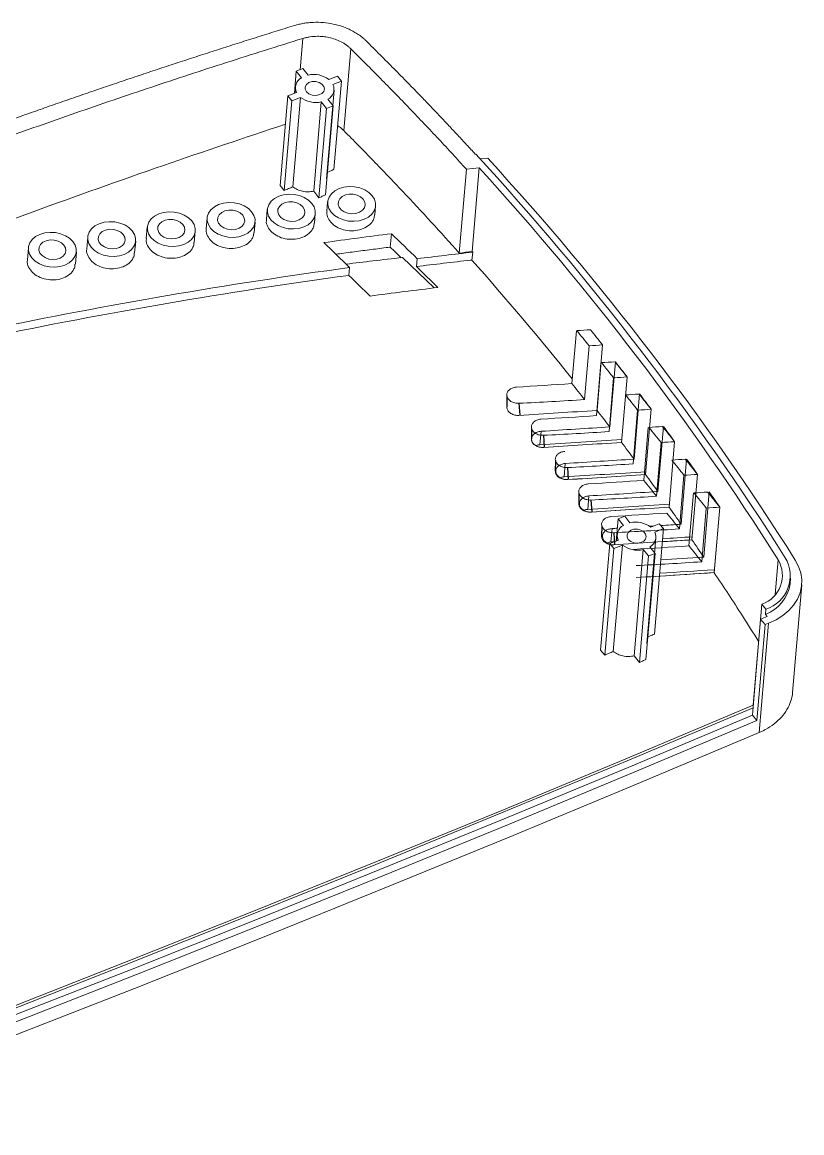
# Model space of a CAD drawing. Header units: inches. Extents: x 2104 to 4068, y 410 to 823.
# Drawn here: x 2572 to 2622.2, y 519.4 to 591 of the extents above; entities that cross this region are included whole.
import ezdxf

# ---------------------------------------------------------------- set-up
doc = ezdxf.new("R2010")
doc.units = ezdxf.units.IN

msp = doc.modelspace()

# ---------------------------------------------------------------- linework, layer by layer
at = {"color": 8, "linetype": 'Continuous', "lineweight": 15}
for p, q in [((2589.873, 587.925), (2590.044, 589.936)), ((2620.67, 556.347), (2620.48, 554.118))]:
    msp.add_line(p, q, dxfattribs=at)
at = {"color": 7, "linetype": 'Continuous', "lineweight": 15}
for p, q in [((2592.684, 584.004), (2593.133, 589.276)), ((2589.505, 586.403), (2589.626, 587.826)), ((2590.052, 587.997), (2589.626, 587.826)), ((2589.626, 587.826), (2589.964, 587.412)), ((2590.39, 587.582), (2590.052, 587.997)), ((2592.282, 587.516), (2591.728, 587.294)), ((2592.542, 587.198), (2592.282, 587.516)), ((2589.569, 586.823), (2589.534, 586.415)), ((2591.988, 586.976), (2592.542, 587.198)), ((2592.056, 581.501), (2592.542, 587.198)), ((2588.596, 580.471), (2589.087, 586.236)), ((2589.641, 586.458), (2589.087, 586.236)), ((2589.087, 586.236), (2589.347, 585.917)), ((2589.347, 585.917), (2589.901, 586.139)), ((2589.901, 586.139), (2589.411, 580.381)), ((2591.573, 580.891), (2592.06, 586.611)), ((2592.003, 585.608), (2591.665, 586.022)), ((2588.856, 580.147), (2589.347, 585.917)), ((2590.749, 580.1), (2591.239, 585.851)), ((2591.087, 579.677), (2591.577, 585.437)), ((2591.239, 585.851), (2591.577, 585.437)), ((2591.513, 579.858), (2592.003, 585.608)), ((2591.577, 585.437), (2592.003, 585.608)), ((2601.182, 582.492), (2601.154, 582.489)), ((2601.956, 582.224), (2601.464, 582.176)), ((2600.125, 576.112), (2600.585, 581.515)), ((2600.585, 581.515), (2601.417, 581.596)), ((2600.957, 576.208), (2601.417, 581.596)), ((2588.596, 580.471), (2588.856, 580.147)), ((2590.749, 580.1), (2591.087, 579.677)), ((2587.759, 578.918), (2587.704, 578.269)), ((2591.648, 579.411), (2591.598, 578.816)), ((2594.689, 578.582), (2594.737, 579.147)), ((2583.886, 578.377), (2583.827, 577.679)), ((2590.795, 578.03), (2590.848, 578.655)), ((2594.651, 578.392), (2594.667, 578.584)), ((2580.03, 577.786), (2579.967, 577.048)), ((2583.057, 576.798), (2583.118, 577.523)), ((2586.879, 577.246), (2586.895, 577.437)), ((2586.917, 577.435), (2586.975, 578.113)), ((2590.757, 577.841), (2590.773, 578.032)), ((2576.192, 577.147), (2576.126, 576.374)), ((2579.215, 576.12), (2579.281, 576.884)), ((2583.019, 576.61), (2583.035, 576.8)), ((2595.755, 577.36), (2595.682, 576.496)), ((2572.373, 576.459), (2572.305, 575.66)), ((2575.394, 575.4), (2575.462, 576.196)), ((2579.178, 575.932), (2579.193, 576.122)), ((2600.99, 576.17), (2600.957, 576.208)), ((2575.354, 575.206), (2575.372, 575.402)), ((2596.463, 575.826), (2598.519, 573.868)), ((2597.42, 575.748), (2597.361, 575.243)), ((2593.004, 574.676), (2593.061, 575.181)), ((2607.378, 567.699), (2607.669, 571.112)), ((2608.195, 566.675), (2608.489, 570.135)), ((2609.361, 570.191), (2609.002, 565.976)), ((2608.959, 565.637), (2609.25, 569.05)), ((2609.822, 564.913), (2610.18, 569.109)), ((2610.942, 568.128), (2610.583, 563.913)), ((2610.942, 568.128), (2610.583, 563.913)), ((2609.775, 564.613), (2610.07, 568.072)), ((2611.388, 562.837), (2611.746, 567.033)), ((2611.32, 562.536), (2611.615, 565.995)), ((2612.487, 566.051), (2612.128, 561.836)), ((2612.487, 566.051), (2612.128, 561.836)), ((2605.397, 564.632), (2605.323, 563.767)), ((2612.013, 561.469), (2612.304, 564.882)), ((2612.919, 560.748), (2613.277, 564.943)), ((2612.83, 560.445), (2613.125, 563.904)), ((2613.997, 563.96), (2613.637, 559.745)), ((2613.997, 563.96), (2613.637, 559.745)), ((2606.956, 562.556), (2606.882, 561.691)), ((2614.413, 558.644), (2614.771, 562.84)), ((2614.303, 558.34), (2614.598, 561.8)), ((2615.47, 561.856), (2615.111, 557.64)), ((2615.47, 561.856), (2615.111, 557.641)), ((2608.479, 560.466), (2608.405, 559.601)), ((2614.924, 557.247), (2615.215, 560.66)), ((2615.871, 556.528), (2616.229, 560.723)), ((2615.741, 556.223), (2616.036, 559.682)), ((2616.908, 559.738), (2616.548, 555.522)), ((2616.908, 559.738), (2616.548, 555.523)), ((2610.236, 557.562), (2610.357, 558.985)), ((2610.783, 559.156), (2610.357, 558.985)), ((2610.357, 558.985), (2610.696, 558.571)), ((2611.122, 558.741), (2610.783, 559.156)), ((2609.967, 558.363), (2609.893, 557.498)), ((2613.013, 558.675), (2612.459, 558.453)), ((2612.694, 551.561), (2613.273, 558.357)), ((2612.719, 558.135), (2613.273, 558.357)), ((2613.273, 558.357), (2613.013, 558.675)), ((2609.234, 550.537), (2609.819, 557.395)), ((2610.373, 557.617), (2609.819, 557.395)), ((2609.819, 557.395), (2610.079, 557.076)), ((2610.301, 557.982), (2610.266, 557.574)), ((2612.21, 550.952), (2612.792, 557.77)), ((2609.494, 550.212), (2610.079, 557.076)), ((2610.049, 550.445), (2610.633, 557.298)), ((2610.079, 557.076), (2610.633, 557.298)), ((2611.387, 550.163), (2611.97, 557.01)), ((2611.97, 557.01), (2612.309, 556.596)), ((2612.151, 549.921), (2612.735, 556.767)), ((2612.309, 556.596), (2612.735, 556.767)), ((2612.735, 556.767), (2612.396, 557.181)), ((2611.725, 549.741), (2612.309, 556.596)), ((2621.437, 554.811), (2621.467, 555.157)), ((2621.593, 547.807), (2622.184, 554.747)), ((2619.067, 546.988), (2619.621, 553.492)), ((2619.882, 553.173), (2619.621, 553.492)), ((2619.882, 553.173), (2619.852, 552.827)), ((2619.535, 552.524), (2619.008, 546.347)), ((2619.96, 552.695), (2619.535, 552.524)), ((2619.821, 552.174), (2619.535, 552.524)), ((2619.852, 552.827), (2619.96, 552.695)), ((2619.821, 552.174), (2619.294, 545.99)), ((2619.442, 545.22), (2620.043, 552.263)), ((2620.043, 552.263), (2619.821, 552.174)), ((2609.494, 550.212), (2609.234, 550.537)), ((2611.725, 549.741), (2611.387, 550.163)), ((2619.008, 546.347), (2619.294, 545.99))]:
    msp.add_line(p, q, dxfattribs=at)
for p, q in [((2603.198, 566.88), (2603.187, 566.2)), ((2603.971, 566.434), (2604.02, 565.659)), ((2604.779, 564.818), (2604.768, 564.138)), ((2605.552, 564.372), (2605.6, 563.597)), ((2606.324, 562.741), (2606.313, 562.061)), ((2607.097, 562.295), (2607.145, 561.52)), ((2607.833, 560.65), (2607.823, 559.97)), ((2608.606, 560.204), (2608.655, 559.429)), ((2609.307, 558.545), (2609.296, 557.866)), ((2610.08, 558.099), (2610.128, 557.325))]:
    msp.add_line(p, q)
at = {"color": 7, "linetype": 'Continuous', "lineweight": 15, "flags": 128}
for points in [[(2590.282, 586.503), (2590.201, 586.662), (2590.202, 586.827), (2590.286, 586.978), (2590.442, 587.094), (2590.648, 587.158), (2590.876, 587.163), (2591.096, 587.108), (2591.278, 587), (2591.398, 586.853), (2591.439, 586.689), (2591.395, 586.528), (2591.273, 586.392), (2591.089, 586.301), (2590.868, 586.265), (2590.64, 586.291), (2590.436, 586.374), (2590.282, 586.503)], [(2591.608, 581.311), (2591.64, 581.324), (2591.71, 581.354), (2591.779, 581.383), (2591.848, 581.412), (2591.918, 581.442), (2591.987, 581.471), (2592.056, 581.501)], [(2588.856, 580.147), (2588.925, 580.176), (2588.994, 580.205), (2589.064, 580.234), (2589.133, 580.264), (2589.202, 580.293), (2589.272, 580.322), (2589.341, 580.352), (2589.411, 580.381)], [(2594.513, 579.808), (2594.301, 580.015), (2594.032, 580.184), (2593.722, 580.308), (2593.385, 580.381), (2593.039, 580.398), (2592.7, 580.36), (2592.386, 580.267), (2592.113, 580.124), (2591.893, 579.939), (2591.739, 579.721), (2591.657, 579.481), (2591.653, 579.231), (2591.726, 578.983), (2591.872, 578.75), (2592.085, 578.543), (2592.353, 578.374), (2592.663, 578.25), (2593, 578.177), (2593.347, 578.16), (2593.685, 578.198), (2593.999, 578.291), (2594.273, 578.434), (2594.492, 578.619), (2594.647, 578.837), (2594.728, 579.077), (2594.732, 579.327), (2594.66, 579.575), (2594.513, 579.808)], [(2590.624, 579.316), (2590.411, 579.522), (2590.143, 579.692), (2589.833, 579.816), (2589.496, 579.889), (2589.15, 579.906), (2588.811, 579.867), (2588.497, 579.774), (2588.223, 579.632), (2588.004, 579.447), (2587.85, 579.229), (2587.768, 578.988), (2587.764, 578.738), (2587.837, 578.49), (2587.983, 578.257), (2588.196, 578.051), (2588.464, 577.881), (2588.774, 577.757), (2589.111, 577.684), (2589.457, 577.667), (2589.796, 577.706), (2590.11, 577.799), (2590.384, 577.942), (2590.603, 578.126), (2590.758, 578.344), (2590.839, 578.585), (2590.843, 578.835), (2590.77, 579.083), (2590.624, 579.316)], [(2591.087, 579.677), (2591.14, 579.7), (2591.193, 579.723), (2591.247, 579.745), (2591.3, 579.768), (2591.353, 579.79), (2591.407, 579.813), (2591.46, 579.835), (2591.513, 579.858)], [(2593.938, 579.578), (2593.771, 579.729), (2593.552, 579.84), (2593.301, 579.901), (2593.041, 579.907), (2592.794, 579.857), (2592.583, 579.756), (2592.426, 579.612), (2592.337, 579.439), (2592.324, 579.252), (2592.388, 579.067), (2592.524, 578.901), (2592.719, 578.768), (2592.956, 578.681), (2593.214, 578.647), (2593.471, 578.669), (2593.703, 578.745), (2593.889, 578.869), (2594.014, 579.029), (2594.065, 579.212), (2594.039, 579.4), (2593.938, 579.578)], [(2586.751, 578.774), (2586.538, 578.981), (2586.27, 579.15), (2585.96, 579.274), (2585.623, 579.347), (2585.277, 579.364), (2584.938, 579.325), (2584.624, 579.232), (2584.35, 579.09), (2584.131, 578.905), (2583.977, 578.687), (2583.895, 578.447), (2583.891, 578.197), (2583.964, 577.949), (2584.11, 577.716), (2584.323, 577.509), (2584.591, 577.34), (2584.901, 577.216), (2585.238, 577.143), (2585.584, 577.126), (2585.923, 577.164), (2586.237, 577.257), (2586.511, 577.4), (2586.73, 577.585), (2586.884, 577.803), (2586.966, 578.043), (2586.97, 578.293), (2586.897, 578.541), (2586.751, 578.774)], [(2586.176, 578.544), (2586.009, 578.695), (2585.79, 578.806), (2585.539, 578.867), (2585.279, 578.873), (2585.032, 578.823), (2584.821, 578.722), (2584.664, 578.578), (2584.574, 578.405), (2584.561, 578.218), (2584.626, 578.033), (2584.761, 577.866), (2584.957, 577.734), (2585.194, 577.647), (2585.452, 577.613), (2585.709, 577.635), (2585.94, 577.711), (2586.127, 577.835), (2586.251, 577.995), (2586.303, 578.178), (2586.277, 578.366), (2586.176, 578.544)], [(2590.049, 579.085), (2589.882, 579.236), (2589.663, 579.347), (2589.412, 579.409), (2589.152, 579.415), (2588.905, 579.365), (2588.694, 579.264), (2588.537, 579.12), (2588.448, 578.947), (2588.434, 578.759), (2588.499, 578.574), (2588.634, 578.408), (2588.83, 578.275), (2589.067, 578.188), (2589.325, 578.154), (2589.582, 578.177), (2589.813, 578.253), (2590, 578.377), (2590.124, 578.537), (2590.176, 578.719), (2590.15, 578.908), (2590.049, 579.085)], [(2579.057, 577.545), (2578.844, 577.751), (2578.576, 577.921), (2578.266, 578.045), (2577.929, 578.117), (2577.582, 578.135), (2577.244, 578.096), (2576.929, 578.003), (2576.656, 577.86), (2576.436, 577.675), (2576.282, 577.458), (2576.201, 577.217), (2576.196, 576.967), (2576.269, 576.719), (2576.416, 576.486), (2576.628, 576.28), (2576.896, 576.11), (2577.207, 575.986), (2577.543, 575.913), (2577.89, 575.896), (2578.229, 575.935), (2578.543, 576.028), (2578.816, 576.17), (2579.036, 576.355), (2579.19, 576.573), (2579.271, 576.813), (2579.276, 577.064), (2579.203, 577.312), (2579.057, 577.545)], [(2582.894, 578.184), (2582.682, 578.39), (2582.414, 578.56), (2582.103, 578.684), (2581.767, 578.757), (2581.42, 578.774), (2581.081, 578.735), (2580.767, 578.642), (2580.494, 578.499), (2580.274, 578.315), (2580.12, 578.097), (2580.039, 577.856), (2580.034, 577.606), (2580.107, 577.358), (2580.254, 577.125), (2580.466, 576.919), (2580.734, 576.749), (2581.045, 576.625), (2581.381, 576.552), (2581.728, 576.535), (2582.067, 576.574), (2582.381, 576.667), (2582.654, 576.809), (2582.874, 576.994), (2583.028, 577.212), (2583.109, 577.453), (2583.114, 577.703), (2583.041, 577.951), (2582.894, 578.184)], [(2582.319, 577.953), (2582.152, 578.104), (2581.933, 578.215), (2581.683, 578.277), (2581.422, 578.283), (2581.176, 578.233), (2580.964, 578.131), (2580.807, 577.988), (2580.718, 577.815), (2580.705, 577.627), (2580.769, 577.442), (2580.905, 577.276), (2581.1, 577.143), (2581.337, 577.056), (2581.596, 577.022), (2581.852, 577.045), (2582.084, 577.121), (2582.27, 577.245), (2582.395, 577.405), (2582.446, 577.587), (2582.421, 577.776), (2582.319, 577.953)], [(2575.238, 576.857), (2575.025, 577.064), (2574.757, 577.233), (2574.447, 577.357), (2574.11, 577.43), (2573.763, 577.447), (2573.425, 577.408), (2573.111, 577.315), (2572.837, 577.173), (2572.618, 576.988), (2572.463, 576.77), (2572.382, 576.53), (2572.378, 576.28), (2572.451, 576.032), (2572.597, 575.799), (2572.81, 575.592), (2573.078, 575.423), (2573.388, 575.298), (2573.725, 575.226), (2574.071, 575.209), (2574.41, 575.247), (2574.724, 575.34), (2574.998, 575.483), (2575.217, 575.668), (2575.371, 575.886), (2575.453, 576.126), (2575.457, 576.376), (2575.384, 576.624), (2575.238, 576.857)], [(2578.482, 577.314), (2578.314, 577.465), (2578.095, 577.576), (2577.845, 577.638), (2577.585, 577.643), (2577.338, 577.594), (2577.126, 577.492), (2576.969, 577.349), (2576.88, 577.176), (2576.867, 576.988), (2576.931, 576.803), (2577.067, 576.637), (2577.262, 576.504), (2577.499, 576.417), (2577.758, 576.383), (2578.014, 576.405), (2578.246, 576.482), (2578.432, 576.606), (2578.557, 576.766), (2578.608, 576.948), (2578.583, 577.137), (2578.482, 577.314)], [(2574.663, 576.627), (2574.495, 576.778), (2574.277, 576.889), (2574.026, 576.95), (2573.766, 576.956), (2573.519, 576.906), (2573.308, 576.805), (2573.15, 576.661), (2573.061, 576.488), (2573.048, 576.301), (2573.112, 576.116), (2573.248, 575.949), (2573.443, 575.817), (2573.681, 575.73), (2573.939, 575.696), (2574.195, 575.718), (2574.427, 575.794), (2574.614, 575.918), (2574.738, 576.078), (2574.79, 576.261), (2574.764, 576.449), (2574.663, 576.627)], [(2600.99, 576.17), (2600.948, 575.795), (2600.933, 575.666)], [(2611.014, 557.662), (2610.932, 557.821), (2610.933, 557.986), (2611.018, 558.137), (2611.173, 558.253), (2611.379, 558.317), (2611.607, 558.322), (2611.827, 558.267), (2612.01, 558.159), (2612.129, 558.012), (2612.17, 557.848), (2612.126, 557.687), (2612.005, 557.551), (2611.821, 557.46), (2611.6, 557.424), (2611.372, 557.45), (2611.167, 557.533), (2611.014, 557.662)], [(2620.043, 552.263), (2620.529, 552.491), (2620.966, 552.766), (2621.345, 553.082), (2621.66, 553.434), (2621.906, 553.816), (2622.078, 554.221), (2622.173, 554.642), (2622.19, 555.072), (2622.127, 555.502), (2621.987, 555.927), (2621.771, 556.337)], [(2612.694, 551.561), (2612.625, 551.532), (2612.555, 551.502), (2612.486, 551.473), (2612.417, 551.444), (2612.347, 551.414), (2612.278, 551.385), (2612.276, 551.384)], [(2610.049, 550.445), (2609.979, 550.416), (2609.91, 550.387), (2609.841, 550.358), (2609.771, 550.329), (2609.702, 550.3), (2609.632, 550.27), (2609.563, 550.241), (2609.494, 550.212)], [(2612.151, 549.921), (2612.098, 549.898), (2612.045, 549.876), (2611.991, 549.853), (2611.938, 549.831), (2611.885, 549.808), (2611.831, 549.786), (2611.778, 549.763), (2611.725, 549.741)], [(2619.056, 546.821), (2610.949, 543.406), (2602.844, 540.04), (2594.742, 536.722), (2586.645, 533.453), (2578.551, 530.233), (2570.462, 527.062), (2562.379, 523.94), (2555.482, 521.314)], [(2619.067, 546.988), (2610.961, 543.574), (2602.858, 540.208), (2594.758, 536.891), (2586.662, 533.623), (2578.57, 530.403), (2570.483, 527.233), (2562.4, 524.112), (2555.496, 521.483)], [(2555.403, 520.383), (2563.373, 523.417), (2571.349, 526.499), (2579.33, 529.628), (2587.316, 532.806), (2595.305, 536.031), (2603.298, 539.303), (2611.295, 542.623), (2619.294, 545.99)], [(2619.008, 546.347), (2611.009, 542.98), (2603.013, 539.66), (2595.019, 536.388), (2587.03, 533.163), (2579.044, 529.985), (2571.064, 526.856), (2563.088, 523.774), (2555.443, 520.864)], [(2555.107, 519.435), (2563.133, 522.489), (2571.165, 525.591), (2579.201, 528.742), (2587.242, 531.942), (2595.287, 535.189), (2603.336, 538.485), (2611.388, 541.829), (2619.442, 545.22)]]:
    msp.add_lwpolyline(points, dxfattribs=at)
at = {"color": 7, "linetype": 'Continuous', "lineweight": 15}
for centre, radius, start, end in [((2590.75, 586.002), 1.621, 52.87045, 102.81075), ((2590.3, 586.766), 0.727, 117.48229, 205.09069), ((2591.329, 586.667), 0.727, 297.48229, 25.09069), ((2590.88, 587.431), 1.621, 232.87045, 282.81075), ((2467.084, 459.042), 182.27, 32.31586, 42.63233), ((2467.652, 458.895), 182.339, 32.30308, 42.56066), ((2467.589, 459.582), 181.101, 32.29761, 42.35625), ((2465.064, 456.244), 183.145, 38.45225, 38.84481), ((2464.37, 455.056), 185.145, 38.45225, 38.84056), ((2466.644, 454.181), 183.145, 38.45225, 38.84481), ((2465.95, 452.994), 185.145, 38.45225, 38.84056), ((2466.245, 456.498), 182.753, 37.64931, 38.0388), ((2463.203, 451.544), 185.145, 38.45225, 38.85687), ((2468.19, 452.104), 183.145, 38.45225, 38.84481), ((2467.495, 450.917), 185.145, 38.45225, 38.84056), ((2468.112, 457.89), 180.397, 36.83937, 37.23012), ((2469.699, 450.013), 183.145, 38.45225, 38.84481), ((2469.005, 448.826), 185.145, 38.45225, 38.84056), ((2469.969, 459.232), 178.079, 36.02239, 36.41446), ((2471.173, 447.909), 183.145, 38.45225, 38.84481), ((2470.478, 446.721), 185.145, 38.45225, 38.84056), ((2471.814, 460.523), 175.8, 35.19834, 35.5918), ((2467.838, 445.313), 185.145, 38.45225, 38.85687), ((2472.61, 445.791), 183.145, 38.45225, 38.84481), ((2471.916, 444.604), 185.145, 38.45225, 38.84056), ((2473.645, 461.765), 173.56, 34.36718, 34.76209), ((2469.312, 443.209), 185.145, 38.45225, 38.85687), ((2611.031, 557.925), 0.727, 117.48229, 205.09069), ((2611.481, 557.161), 1.621, 52.87045, 102.81075), ((2612.061, 557.826), 0.727, 297.48229, 25.09069), ((2611.611, 558.59), 1.621, 232.87045, 282.81075), ((2470.749, 441.091), 185.145, 38.45225, 38.85687), ((2618.981, 555.347), 1.963, 289.03809, 30.60573), ((2619.182, 555.322), 2.26, 288.03345, 30.85364), ((2618.943, 555.179), 2.522, 291.15048, 351.61398)]:
    msp.add_arc(centre, radius, start, end, dxfattribs=at)
for centre, major_axis, ratio, start_param, end_param in [((3429.05, 730.286), (6574.218, -6319.248), 0.075906, 4.657802, 4.658055), ((3411.545, 751.6), (6571.249, -6316.394), 0.075906, 4.661087, 4.661342), ((3412.469, 750.721), (6577.727, -6322.622), 0.075906, 4.661058, 4.661165), ((3429.604, 729.759), (6578.105, -6322.984), 0.075906, 4.658037, 4.658248), ((3412.099, 751.073), (6575.136, -6320.131), 0.075906, 4.661322, 4.661534), ((2648.36, 1449.796), (1383.159, 188.547), 0.623806, 4.598267, 4.598896), ((2649.143, 1448.816), (1383.159, 188.547), 0.623806, 4.598267, 4.598896), ((2649.94, 1447.733), (1383.159, 188.547), 0.623806, 4.598267, 4.598896), ((2650.724, 1446.753), (1383.159, 188.547), 0.623806, 4.598267, 4.598896), ((2647.16, 1446.325), (1383.159, 188.547), 0.623806, 4.596318, 4.598896), ((2651.485, 1445.656), (1383.159, 188.547), 0.623806, 4.598267, 4.598896), ((2648.013, 1446.165), (72.314, 879.248), 0.496065, 3.206114, 3.21571), ((2648.802, 1444.62), (1383.189, 188.551), 0.623806, 4.595258, 4.598883), ((2652.269, 1444.676), (1383.159, 188.547), 0.623806, 4.598267, 4.598896), ((2648.741, 1444.262), (1383.159, 188.547), 0.623806, 4.596318, 4.598896), ((2649.653, 1443.579), (1383.219, 188.556), 0.623806, 4.595673, 4.598862), ((2649.593, 1444.103), (72.314, 879.248), 0.496065, 3.206114, 3.21571), ((2652.995, 1443.566), (1383.159, 188.547), 0.623806, 4.598267, 4.598896), ((2649.664, 1443.58), (1384.576, 188.741), 0.623806, 4.595643, 4.599442), ((2650.383, 1442.558), (1383.189, 188.551), 0.623806, 4.595258, 4.598883), ((2650.453, 1442.6), (1383.249, 188.56), 0.623806, 4.595218, 4.598834), ((2653.779, 1442.586), (1383.159, 188.547), 0.623806, 4.598267, 4.598896), ((2651.313, 1441.548), (1383.28, 188.564), 0.623806, 4.595601, 4.598796), ((2651.138, 1442.026), (72.314, 879.248), 0.496065, 3.206114, 3.21571), ((2654.469, 1441.461), (1383.159, 188.547), 0.623806, 4.598267, 4.598896), ((2651.323, 1441.548), (1384.637, 188.749), 0.623806, 4.595572, 4.59936), ((2651.928, 1440.481), (1383.189, 188.551), 0.623806, 4.595258, 4.598883), ((2652.113, 1440.569), (1383.309, 188.568), 0.623806, 4.595147, 4.598753), ((2655.252, 1440.481), (1383.159, 188.547), 0.623806, 4.598267, 4.598896), ((2651.795, 1440.094), (1383.159, 188.547), 0.623806, 4.596318, 4.598896), ((2652.981, 1439.506), (1383.341, 188.572), 0.623806, 4.595498, 4.598698), ((2652.648, 1439.935), (72.314, 879.248), 0.496065, 3.206114, 3.21571), ((2655.906, 1439.343), (1383.159, 188.547), 0.623806, 4.598267, 4.598896), ((2652.992, 1439.506), (1384.698, 188.757), 0.623806, 4.595469, 4.599247), ((2653.437, 1438.39), (1383.189, 188.551), 0.623806, 4.595258, 4.598883), ((2653.781, 1438.526), (1383.37, 188.576), 0.623806, 4.595044, 4.598639), ((2656.69, 1438.363), (1383.159, 188.547), 0.623806, 4.598267, 4.598896), ((2653.269, 1437.99), (1383.159, 188.547), 0.623806, 4.596318, 4.598896), ((2654.659, 1437.453), (1383.402, 188.58), 0.623806, 4.595363, 4.595607), ((2654.122, 1437.83), (72.314, 879.248), 0.496065, 3.206114, 3.21571), ((2654.659, 1437.453), (1383.402, 188.58), 0.623806, 4.5971, 4.5973), ((2654.659, 1437.453), (1383.402, 188.58), 0.623806, 4.597626, 4.598567), ((2654.669, 1437.453), (1384.759, 188.765), 0.623806, 4.595334, 4.59549), ((2654.911, 1436.286), (1383.189, 188.551), 0.623806, 4.595258, 4.598883), ((2655.459, 1436.474), (1383.431, 188.584), 0.623806, 4.597118, 4.598494), ((2654.669, 1437.453), (1384.759, 188.765), 0.623806, 4.597727, 4.599102), ((2654.706, 1435.872), (1383.159, 188.547), 0.623806, 4.596318, 4.598896), ((2655.559, 1435.713), (72.314, 879.248), 0.496065, 3.206114, 3.21571), ((2656.344, 1435.39), (1383.463, 188.589), 0.623806, 4.596409, 4.598404), ((2656.348, 1434.168), (1383.189, 188.551), 0.623806, 4.595258, 4.598883), ((2657.144, 1434.411), (1383.492, 188.593), 0.623806, 4.595769, 4.598316), ((2656.355, 1435.39), (1384.82, 188.774), 0.623806, 4.596379, 4.598924)]:
    msp.add_ellipse(centre, major_axis=major_axis, ratio=ratio, start_param=start_param, end_param=end_param, dxfattribs=at)
for points, knots in [([(2589.508, 590.773), (2589.113, 590.65), (2588.324, 590.406), (2587.142, 590.035), (2585.963, 589.662), (2584.786, 589.286), (2583.61, 588.907), (2582.437, 588.525), (2581.266, 588.14), (2580.097, 587.752), (2578.93, 587.362), (2577.766, 586.968), (2576.603, 586.572), (2575.443, 586.173), (2574.284, 585.77), (2573.128, 585.365), (2571.974, 584.958), (2570.822, 584.547), (2569.672, 584.133), (2568.525, 583.716), (2567.379, 583.297), (2566.235, 582.875), (2565.094, 582.449), (2563.955, 582.021), (2562.818, 581.59), (2561.683, 581.156), (2560.55, 580.719), (2559.419, 580.28), (2558.29, 579.837), (2557.164, 579.392), (2555.638, 578.783), (2553.716, 578.007), (2551.405, 577.058), (2549.104, 576.097), (2546.815, 575.124), (2544.535, 574.139), (2542.267, 573.142), (2540.009, 572.134), (2537.761, 571.114), (2535.525, 570.082), (2533.299, 569.039), (2531.083, 567.984), (2528.879, 566.916), (2526.684, 565.838), (2525.231, 565.11), (2524.504, 564.745)], [0, 0, 0, 0, 0.017254, 0.034506, 0.051755, 0.069001, 0.086246, 0.103489, 0.12073, 0.13797, 0.155208, 0.172445, 0.189681, 0.206917, 0.224152, 0.241387, 0.258621, 0.275856, 0.293091, 0.310326, 0.327562, 0.344799, 0.362037, 0.379276, 0.396517, 0.413759, 0.431003, 0.448249, 0.465497, 0.482747, 0.5, 0.535738, 0.571465, 0.607184, 0.642895, 0.678601, 0.714303, 0.750004, 0.785704, 0.821406, 0.857112, 0.892822, 0.928539, 0.964264, 1, 1, 1, 1]), ([(2594.119, 589.788), (2594.076, 589.829), (2594, 589.901), (2593.879, 590.006), (2593.756, 590.102), (2593.577, 590.229), (2593.338, 590.377), (2592.979, 590.561), (2592.539, 590.735), (2591.985, 590.884), (2591.378, 590.976), (2590.841, 590.988), (2590.418, 590.959), (2590.158, 590.924), (2589.954, 590.887), (2589.808, 590.855), (2589.659, 590.817), (2589.562, 590.788), (2589.508, 590.773)], [0, 0, 0, 0, 0.040197, 0.07167, 0.107227, 0.142806, 0.214282, 0.28594, 0.392828, 0.499781, 0.62476, 0.749731, 0.812288, 0.874898, 0.905876, 0.937233, 0.965462, 1, 1, 1, 1]), ([(2524.798, 563.764), (2525.15, 563.941), (2525.853, 564.296), (2526.912, 564.824), (2527.973, 565.35), (2529.036, 565.873), (2530.102, 566.393), (2531.171, 566.911), (2532.242, 567.425), (2533.316, 567.937), (2534.392, 568.447), (2535.47, 568.953), (2536.551, 569.457), (2537.635, 569.957), (2538.721, 570.455), (2539.81, 570.951), (2540.901, 571.443), (2541.995, 571.933), (2543.091, 572.42), (2544.19, 572.904), (2545.291, 573.386), (2546.395, 573.864), (2547.501, 574.34), (2548.61, 574.813), (2549.721, 575.284), (2550.835, 575.751), (2551.951, 576.216), (2553.07, 576.678), (2554.192, 577.138), (2555.316, 577.594), (2556.844, 578.21), (2558.781, 578.98), (2561.131, 579.898), (2563.489, 580.804), (2565.857, 581.697), (2568.235, 582.577), (2570.621, 583.445), (2573.017, 584.301), (2575.421, 585.144), (2577.835, 585.974), (2580.259, 586.792), (2582.691, 587.598), (2585.133, 588.39), (2587.583, 589.171), (2589.224, 589.681), (2590.044, 589.936)], [0, 0, 0, 0, 0.017254, 0.034504, 0.051753, 0.068999, 0.086243, 0.103485, 0.120726, 0.137965, 0.155203, 0.17244, 0.189676, 0.206911, 0.224146, 0.241381, 0.258615, 0.27585, 0.293085, 0.31032, 0.327556, 0.344793, 0.362032, 0.379271, 0.396512, 0.413755, 0.430999, 0.448246, 0.465495, 0.482746, 0.5, 0.535737, 0.571462, 0.60718, 0.64289, 0.678595, 0.714297, 0.749997, 0.785697, 0.8214, 0.857105, 0.892817, 0.928535, 0.964262, 1, 1, 1, 1]), ([(2590.044, 589.936), (2590.086, 589.948), (2590.161, 589.97), (2590.275, 589.999), (2590.386, 590.022), (2590.622, 590.062), (2590.947, 590.086), (2591.358, 590.066), (2591.742, 590.005), (2592.133, 589.896), (2592.451, 589.759), (2592.684, 589.628), (2592.847, 589.52), (2592.999, 589.403), (2593.088, 589.318), (2593.133, 589.276)], [0, 0, 0, 0, 0.039981, 0.071678, 0.107413, 0.142811, 0.285777, 0.392417, 0.49959, 0.624607, 0.749656, 0.812329, 0.874879, 0.937217, 1, 1, 1, 1]), ([(2601.154, 582.489), (2600.969, 582.691), (2600.597, 583.096), (2600.033, 583.703), (2599.461, 584.315), (2598.881, 584.93), (2598.292, 585.548), (2597.604, 586.265), (2596.815, 587.079), (2595.924, 587.986), (2595.026, 588.89), (2594.421, 589.489), (2594.119, 589.788)], [0, 0, 0, 0, 0.081617, 0.163918, 0.246906, 0.330581, 0.414945, 0.500001, 0.624818, 0.749981, 0.874983, 1, 1, 1, 1]), ([(2593.133, 589.276), (2593.454, 588.958), (2594.096, 588.321), (2595.048, 587.361), (2595.993, 586.397), (2596.935, 585.423), (2597.871, 584.442), (2598.796, 583.46), (2599.701, 582.486), (2600.292, 581.837), (2600.585, 581.515)], [0, 0, 0, 0, 0.1250192, 0.2500216, 0.3749244, 0.4999992, 0.6274551, 0.7532698, 0.8774494, 1, 1, 1, 1]), ([(2588.932, 584.42), (2586.307, 583.541), (2580.835, 581.708), (2572.642, 578.785), (2564.331, 575.686), (2556.825, 572.747), (2550.099, 570.006), (2544.126, 567.484), (2538.505, 565.037), (2534.914, 563.404), (2533.26, 562.652)], [0, 0, 0, 0, 0.135319, 0.282019, 0.429098, 0.576177, 0.686089, 0.796001, 0.906072, 1, 1, 1, 1]), ([(2592.684, 584.004), (2592.591, 584.093), (2592.474, 584.205), (2592.327, 584.292), (2592.296, 584.311)], [0, 0, 0, 0, 0.79267, 1, 1, 1, 1]), ([(2600.125, 576.112), (2598.932, 577.452), (2597.714, 578.778), (2595.853, 580.751), (2595.227, 581.406), (2594.28, 582.383), (2593.963, 582.709), (2593.325, 583.358), (2593.004, 583.681), (2592.684, 584.004)], [0, 0, 0, 0, 0.5, 0.5, 0.75, 0.75, 0.875, 0.875, 1, 1, 1, 1]), ([(2590.749, 580.1), (2590.635, 580.073), (2590.513, 580.058), (2590.332, 580.056), (2590.271, 580.059), (2590.15, 580.071), (2590.089, 580.08), (2589.971, 580.105), (2589.914, 580.12), (2589.801, 580.157), (2589.746, 580.179), (2589.588, 580.253), (2589.494, 580.312), (2589.411, 580.381)], [0, 0, 0, 0, 0.25, 0.25, 0.375, 0.375, 0.5, 0.5, 0.625, 0.625, 0.75, 0.75, 1, 1, 1, 1]), ([(2587.717, 578.267), (2587.711, 578.243), (2587.672, 578.094), (2587.771, 577.805), (2588.016, 577.454), (2588.416, 577.181), (2588.905, 577.017), (2589.434, 576.98), (2589.943, 577.076), (2590.371, 577.292), (2590.643, 577.566), (2590.725, 577.764), (2590.757, 577.841)], [0, 0, 0, 0, 0.021514, 0.135019, 0.248487, 0.361903, 0.475275, 0.588631, 0.702005, 0.815426, 0.928903, 1, 1, 1, 1]), ([(2591.611, 578.814), (2591.605, 578.79), (2591.565, 578.641), (2591.664, 578.352), (2591.909, 578.002), (2592.309, 577.728), (2592.798, 577.565), (2593.327, 577.529), (2593.836, 577.625), (2594.264, 577.842), (2594.537, 578.116), (2594.619, 578.315), (2594.651, 578.392)], [0, 0, 0, 0, 0.021337, 0.134869, 0.248353, 0.361776, 0.475153, 0.588515, 0.701905, 0.815352, 0.928864, 1, 1, 1, 1]), ([(2583.84, 577.677), (2583.834, 577.653), (2583.795, 577.504), (2583.894, 577.215), (2584.139, 576.865), (2584.539, 576.591), (2585.028, 576.427), (2585.557, 576.39), (2586.066, 576.484), (2586.494, 576.7), (2586.766, 576.972), (2586.848, 577.17), (2586.879, 577.246)], [0, 0, 0, 0, 0.021615, 0.135103, 0.248561, 0.361977, 0.475354, 0.588711, 0.702078, 0.815482, 0.928934, 1, 1, 1, 1]), ([(2579.98, 577.046), (2579.974, 577.022), (2579.935, 576.873), (2580.034, 576.584), (2580.279, 576.234), (2580.679, 575.96), (2581.168, 575.795), (2581.697, 575.757), (2582.206, 575.85), (2582.634, 576.065), (2582.906, 576.336), (2582.987, 576.534), (2583.019, 576.61)], [0, 0, 0, 0, 0.021648, 0.135125, 0.248582, 0.362004, 0.475391, 0.588757, 0.702125, 0.815521, 0.928959, 1, 1, 1, 1]), ([(2576.139, 576.372), (2576.133, 576.348), (2576.094, 576.2), (2576.193, 575.911), (2576.438, 575.562), (2576.838, 575.287), (2577.327, 575.121), (2577.856, 575.082), (2578.365, 575.174), (2578.792, 575.388), (2579.065, 575.658), (2579.146, 575.856), (2579.178, 575.932)], [0, 0, 0, 0, 0.021618, 0.135091, 0.248552, 0.361987, 0.47539, 0.588771, 0.702149, 0.815546, 0.928976, 1, 1, 1, 1]), ([(2595.682, 576.496), (2595.319, 576.45), (2594.593, 576.358), (2593.505, 576.215), (2592.7, 576.108), (2592.259, 576.048), (2592.179, 576.037)], [0, 0, 0, 0, 0.310479, 0.620965, 0.931472, 1, 1, 1, 1]), ([(2572.317, 575.658), (2572.311, 575.636), (2572.272, 575.49), (2572.369, 575.203), (2572.612, 574.852), (2573.01, 574.576), (2573.498, 574.408), (2574.027, 574.366), (2574.536, 574.455), (2574.965, 574.666), (2575.239, 574.934), (2575.322, 575.131), (2575.354, 575.206)], [0, 0, 0, 0, 0.019922, 0.133585, 0.247242, 0.360881, 0.474493, 0.588082, 0.701663, 0.815254, 0.928872, 1, 1, 1, 1]), ([(2592.833, 575.403), (2593.405, 575.472), (2594.613, 575.62), (2595.825, 575.755), (2596.463, 575.826)], [0, 0, 0, 0, 0.473375, 1, 1, 1, 1]), ([(2603.802, 567.471), (2603.71, 567.466), (2603.623, 567.446), (2603.503, 567.399), (2603.466, 567.381), (2603.396, 567.339), (2603.364, 567.315), (2603.28, 567.237), (2603.238, 567.176), (2603.189, 567.047), (2603.181, 566.978), (2603.198, 566.876), (2603.208, 566.842), (2603.236, 566.777), (2603.255, 566.745), (2603.3, 566.685), (2603.326, 566.656), (2603.386, 566.602), (2603.419, 566.578), (2603.528, 566.511), (2603.61, 566.478), (2603.787, 566.436), (2603.88, 566.428), (2603.971, 566.434)], [0, 0, 0, 0, 0.125, 0.125, 0.1875, 0.1875, 0.25, 0.25, 0.375, 0.375, 0.5, 0.5, 0.5625, 0.5625, 0.625, 0.625, 0.6875, 0.6875, 0.75, 0.75, 0.875, 0.875, 1, 1, 1, 1]), ([(2603.187, 566.2), (2603.187, 566.178), (2603.189, 566.155), (2603.198, 566.098), (2603.208, 566.064), (2603.236, 565.999), (2603.255, 565.967), (2603.3, 565.907), (2603.326, 565.878), (2603.386, 565.825), (2603.419, 565.8), (2603.528, 565.734), (2603.61, 565.7), (2603.787, 565.659), (2603.88, 565.651), (2603.971, 565.656)], [0.4581201, 0.4581201, 0.4581201, 0.4581201, 0.5, 0.5, 0.5625, 0.5625, 0.625, 0.625, 0.6875, 0.6875, 0.75, 0.75, 0.875, 0.875, 1, 1, 1, 1]), ([(2605.383, 565.409), (2605.291, 565.403), (2605.203, 565.384), (2605.083, 565.337), (2605.046, 565.318), (2604.977, 565.276), (2604.945, 565.252), (2604.86, 565.174), (2604.818, 565.113), (2604.769, 564.984), (2604.762, 564.915), (2604.778, 564.814), (2604.788, 564.779), (2604.817, 564.714), (2604.835, 564.683), (2604.88, 564.622), (2604.907, 564.593), (2604.966, 564.54), (2604.999, 564.515), (2605.108, 564.449), (2605.191, 564.415), (2605.368, 564.374), (2605.46, 564.366), (2605.552, 564.372)], [0, 0, 0, 0, 0.125, 0.125, 0.1875, 0.1875, 0.25, 0.25, 0.375, 0.375, 0.5, 0.5, 0.5625, 0.5625, 0.625, 0.625, 0.6875, 0.6875, 0.75, 0.75, 0.875, 0.875, 1, 1, 1, 1]), ([(2605.397, 564.632), (2605.305, 564.626), (2605.217, 564.607), (2605.097, 564.56), (2605.06, 564.541), (2604.991, 564.499), (2604.958, 564.475), (2604.874, 564.397), (2604.832, 564.336), (2604.783, 564.207), (2604.776, 564.138), (2604.792, 564.037), (2604.802, 564.002), (2604.831, 563.937), (2604.849, 563.906), (2604.894, 563.845), (2604.921, 563.816), (2604.98, 563.763), (2605.013, 563.738), (2605.122, 563.672), (2605.205, 563.638), (2605.382, 563.597), (2605.474, 563.589), (2605.566, 563.595)], [0, 0, 0, 0, 0.125, 0.125, 0.1875, 0.1875, 0.25, 0.25, 0.375, 0.375, 0.5, 0.5, 0.5625, 0.5625, 0.625, 0.625, 0.6875, 0.6875, 0.75, 0.75, 0.875, 0.875, 1, 1, 1, 1]), ([(2604.768, 564.138), (2604.768, 564.115), (2604.769, 564.092), (2604.778, 564.036), (2604.788, 564.002), (2604.817, 563.936), (2604.835, 563.905), (2604.88, 563.844), (2604.907, 563.815), (2604.966, 563.762), (2604.999, 563.738), (2605.108, 563.671), (2605.191, 563.638), (2605.368, 563.596), (2605.46, 563.588), (2605.552, 563.594)], [0.4581201, 0.4581201, 0.4581201, 0.4581201, 0.5, 0.5, 0.5625, 0.5625, 0.625, 0.625, 0.6875, 0.6875, 0.75, 0.75, 0.875, 0.875, 1, 1, 1, 1]), ([(2605.323, 563.767), (2605.243, 563.76), (2605.15, 563.752), (2605.077, 563.713), (2605.067, 563.708)], [0, 0, 0, 0, 0.86062, 1, 1, 1, 1]), ([(2606.928, 563.332), (2606.836, 563.326), (2606.748, 563.307), (2606.629, 563.26), (2606.591, 563.242), (2606.522, 563.199), (2606.49, 563.175), (2606.405, 563.097), (2606.363, 563.036), (2606.314, 562.907), (2606.307, 562.838), (2606.323, 562.737), (2606.334, 562.703), (2606.362, 562.637), (2606.38, 562.606), (2606.425, 562.545), (2606.452, 562.516), (2606.511, 562.463), (2606.544, 562.438), (2606.653, 562.372), (2606.736, 562.338), (2606.913, 562.297), (2607.005, 562.289), (2607.097, 562.295)], [0, 0, 0, 0, 0.125, 0.125, 0.1875, 0.1875, 0.25, 0.25, 0.375, 0.375, 0.5, 0.5, 0.5625, 0.5625, 0.625, 0.625, 0.6875, 0.6875, 0.75, 0.75, 0.875, 0.875, 1, 1, 1, 1]), ([(2606.956, 562.556), (2606.864, 562.55), (2606.776, 562.531), (2606.656, 562.484), (2606.619, 562.465), (2606.55, 562.423), (2606.518, 562.399), (2606.433, 562.321), (2606.391, 562.26), (2606.342, 562.131), (2606.335, 562.062), (2606.351, 561.961), (2606.361, 561.927), (2606.39, 561.861), (2606.408, 561.83), (2606.453, 561.769), (2606.48, 561.74), (2606.539, 561.687), (2606.572, 561.662), (2606.681, 561.596), (2606.764, 561.562), (2606.941, 561.521), (2607.033, 561.513), (2607.125, 561.519)], [0, 0, 0, 0, 0.125, 0.125, 0.1875, 0.1875, 0.25, 0.25, 0.375, 0.375, 0.5, 0.5, 0.5625, 0.5625, 0.625, 0.625, 0.6875, 0.6875, 0.75, 0.75, 0.875, 0.875, 1, 1, 1, 1]), ([(2606.313, 562.061), (2606.313, 562.038), (2606.314, 562.015), (2606.323, 561.959), (2606.334, 561.925), (2606.362, 561.859), (2606.38, 561.828), (2606.425, 561.767), (2606.452, 561.738), (2606.511, 561.685), (2606.544, 561.661), (2606.653, 561.594), (2606.736, 561.561), (2606.913, 561.519), (2607.005, 561.511), (2607.097, 561.517)], [0.4581201, 0.4581201, 0.4581201, 0.4581201, 0.5, 0.5, 0.5625, 0.5625, 0.625, 0.625, 0.6875, 0.6875, 0.75, 0.75, 0.875, 0.875, 1, 1, 1, 1]), ([(2606.882, 561.691), (2606.802, 561.684), (2606.709, 561.677), (2606.636, 561.637), (2606.626, 561.632)], [0, 0, 0, 0, 0.860754, 1, 1, 1, 1]), ([(2608.437, 561.241), (2608.346, 561.235), (2608.258, 561.216), (2608.138, 561.169), (2608.101, 561.151), (2608.031, 561.108), (2607.999, 561.084), (2607.915, 561.007), (2607.873, 560.945), (2607.824, 560.816), (2607.817, 560.747), (2607.833, 560.646), (2607.843, 560.612), (2607.872, 560.546), (2607.89, 560.515), (2607.935, 560.454), (2607.962, 560.425), (2608.021, 560.372), (2608.054, 560.348), (2608.163, 560.281), (2608.246, 560.248), (2608.422, 560.206), (2608.515, 560.198), (2608.606, 560.204)], [0, 0, 0, 0, 0.125, 0.125, 0.1875, 0.1875, 0.25, 0.25, 0.375, 0.375, 0.5, 0.5, 0.5625, 0.5625, 0.625, 0.625, 0.6875, 0.6875, 0.75, 0.75, 0.875, 0.875, 1, 1, 1, 1]), ([(2608.479, 560.466), (2608.387, 560.46), (2608.299, 560.441), (2608.18, 560.394), (2608.142, 560.376), (2608.073, 560.333), (2608.041, 560.309), (2607.957, 560.232), (2607.914, 560.171), (2607.865, 560.042), (2607.858, 559.972), (2607.875, 559.871), (2607.885, 559.837), (2607.913, 559.771), (2607.932, 559.74), (2607.977, 559.679), (2608.003, 559.65), (2608.063, 559.597), (2608.096, 559.573), (2608.205, 559.506), (2608.287, 559.473), (2608.464, 559.431), (2608.556, 559.423), (2608.648, 559.429)], [0, 0, 0, 0, 0.125, 0.125, 0.1875, 0.1875, 0.25, 0.25, 0.375, 0.375, 0.5, 0.5, 0.5625, 0.5625, 0.625, 0.625, 0.6875, 0.6875, 0.75, 0.75, 0.875, 0.875, 1, 1, 1, 1]), ([(2607.823, 559.97), (2607.822, 559.947), (2607.824, 559.924), (2607.833, 559.868), (2607.843, 559.834), (2607.872, 559.768), (2607.89, 559.737), (2607.935, 559.676), (2607.962, 559.647), (2608.021, 559.594), (2608.054, 559.57), (2608.163, 559.503), (2608.246, 559.47), (2608.422, 559.428), (2608.515, 559.42), (2608.606, 559.426)], [0.4581201, 0.4581201, 0.4581201, 0.4581201, 0.5, 0.5, 0.5625, 0.5625, 0.625, 0.625, 0.6875, 0.6875, 0.75, 0.75, 0.875, 0.875, 1, 1, 1, 1]), ([(2608.405, 559.601), (2608.325, 559.595), (2608.232, 559.587), (2608.16, 559.548), (2608.15, 559.542)], [0, 0, 0, 0, 0.860949, 1, 1, 1, 1]), ([(2609.911, 559.136), (2609.819, 559.131), (2609.731, 559.112), (2609.612, 559.065), (2609.574, 559.046), (2609.505, 559.004), (2609.473, 558.98), (2609.389, 558.902), (2609.346, 558.841), (2609.297, 558.712), (2609.29, 558.643), (2609.307, 558.541), (2609.317, 558.507), (2609.345, 558.442), (2609.364, 558.41), (2609.409, 558.35), (2609.435, 558.321), (2609.495, 558.268), (2609.528, 558.243), (2609.637, 558.177), (2609.719, 558.143), (2609.896, 558.101), (2609.988, 558.094), (2610.08, 558.099)], [0, 0, 0, 0, 0.125, 0.125, 0.1875, 0.1875, 0.25, 0.25, 0.375, 0.375, 0.5, 0.5, 0.5625, 0.5625, 0.625, 0.625, 0.6875, 0.6875, 0.75, 0.75, 0.875, 0.875, 1, 1, 1, 1]), ([(2609.967, 558.363), (2609.89, 558.352), (2609.735, 558.331), (2609.542, 558.228), (2609.406, 558.087), (2609.342, 557.917), (2609.358, 557.739), (2609.454, 557.574), (2609.607, 557.44), (2609.743, 557.391), (2609.806, 557.368)], [0, 0, 0, 0, 0.126822, 0.2537, 0.380627, 0.507593, 0.634551, 0.761461, 0.888299, 1, 1, 1, 1]), ([(2609.296, 557.866), (2609.296, 557.843), (2609.297, 557.82), (2609.307, 557.763), (2609.317, 557.729), (2609.345, 557.664), (2609.364, 557.633), (2609.409, 557.572), (2609.435, 557.543), (2609.495, 557.49), (2609.528, 557.465), (2609.637, 557.399), (2609.719, 557.365), (2609.896, 557.324), (2609.988, 557.316), (2610.08, 557.322)], [0.4581201, 0.4581201, 0.4581201, 0.4581201, 0.5, 0.5, 0.5625, 0.5625, 0.625, 0.625, 0.6875, 0.6875, 0.75, 0.75, 0.875, 0.875, 1, 1, 1, 1]), ([(2609.893, 557.498), (2609.813, 557.491), (2609.72, 557.483), (2609.648, 557.444), (2609.637, 557.439)], [0, 0, 0, 0, 0.861205, 1, 1, 1, 1]), ([(2616.548, 555.522), (2617.161, 554.598), (2618.139, 553.122), (2619.068, 551.63), (2619.415, 551.073)], [0, 0, 0, 0, 0.626406, 1, 1, 1, 1]), ([(2610.049, 550.445), (2610.131, 550.377), (2610.228, 550.316), (2610.436, 550.219), (2610.551, 550.181), (2610.728, 550.144), (2610.788, 550.135), (2610.909, 550.123), (2610.97, 550.12), (2611.152, 550.121), (2611.272, 550.136), (2611.387, 550.163)], [0, 0, 0, 0, 0.25, 0.25, 0.5, 0.5, 0.625, 0.625, 0.75, 0.75, 1, 1, 1, 1]), ([(2621.591, 547.807), (2621.591, 547.801), (2621.595, 547.604), (2621.486, 547.227), (2621.255, 546.694), (2620.894, 546.207), (2620.425, 545.77), (2619.989, 545.486), (2619.65, 545.312), (2619.512, 545.251), (2619.442, 545.22)], [0, 0, 0, 0, 0.005966, 0.183952, 0.357006, 0.535076, 0.708184, 0.886314, 0.943072, 1, 1, 1, 1])]:
    msp.add_open_spline(points, degree=3, knots=knots, dxfattribs=at)
for points in [[(2595.755, 577.36), (2594.303, 577.177), (2592.853, 576.985), (2591.407, 576.785)], [(2597.42, 575.748), (2598.608, 575.895), (2599.798, 576.036), (2600.99, 576.17)], [(2600.957, 576.208), (2600.68, 576.176), (2600.402, 576.144), (2600.125, 576.112)], [(2597.361, 575.243), (2598.525, 575.387), (2599.691, 575.525), (2600.859, 575.658)], [(2600.933, 575.666), (2600.908, 575.663), (2600.884, 575.661), (2600.859, 575.658)], [(2600.933, 575.666), (2603.167, 573.156), (2605.324, 570.602), (2607.404, 568.002)], [(2569.734, 570.677), (2577.366, 572.264), (2585.137, 573.601), (2593.004, 574.676)], [(2569.788, 571.187), (2577.421, 572.773), (2585.193, 574.108), (2593.061, 575.181)], [(2598.751, 573.897), (2597.291, 573.721), (2595.834, 573.536), (2594.381, 573.342)], [(2609.002, 565.976), (2609.277, 565.622), (2609.55, 565.268), (2609.822, 564.913)], [(2610.583, 563.913), (2610.853, 563.555), (2611.121, 563.196), (2611.388, 562.837)], [(2612.128, 561.836), (2612.393, 561.473), (2612.657, 561.111), (2612.919, 560.748)], [(2613.637, 559.745), (2613.898, 559.378), (2614.156, 559.011), (2614.413, 558.644)], [(2615.111, 557.64), (2615.366, 557.27), (2615.62, 556.899), (2615.871, 556.528)]]:
    msp.add_open_spline(points, degree=3, dxfattribs=at)

doc.saveas('drawing.dxf')
